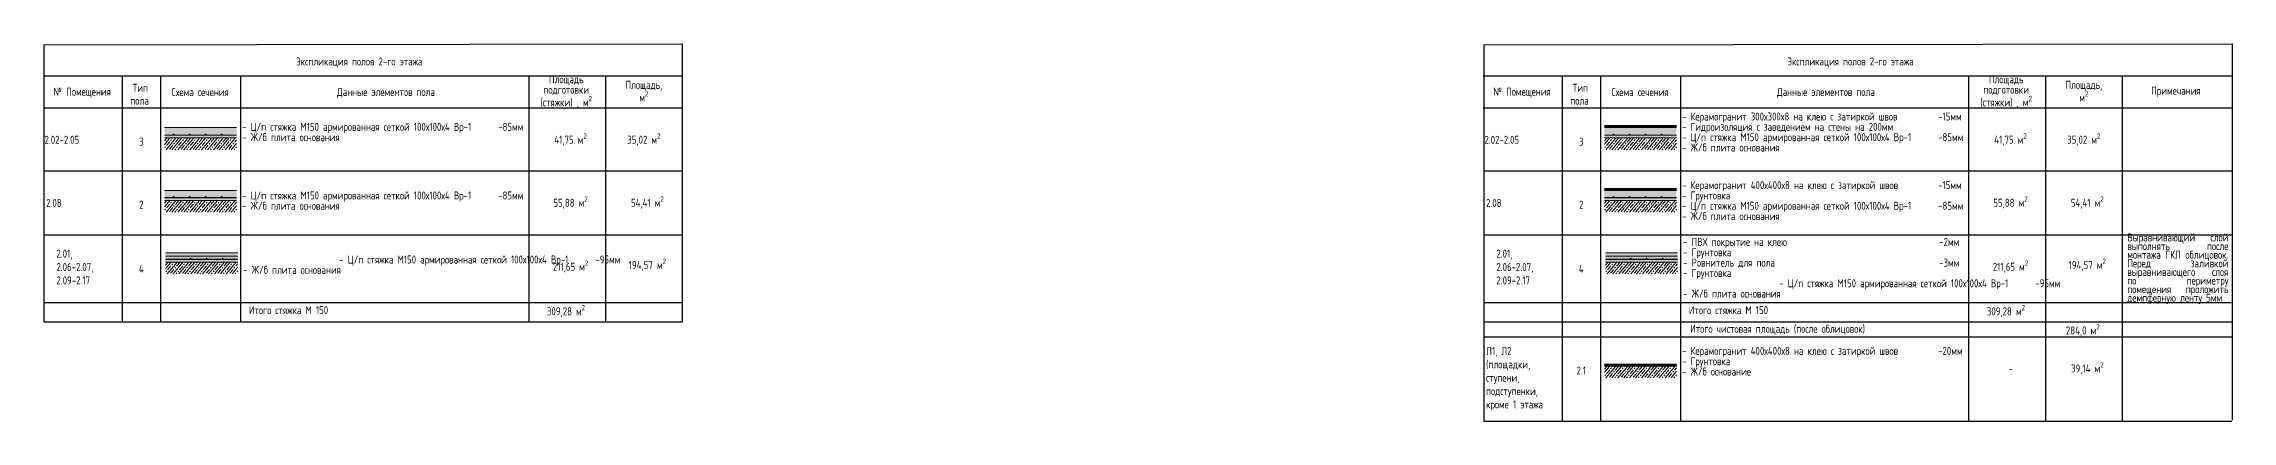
# Model space of a CAD drawing. Header units: metres. Extents: x -2111 to 158, y 19 to 1277.
# Drawn here: x 103.6 to 158.3, y 20.3 to 29.7 of the extents above; entities that cross this region are included whole.
import ezdxf

# ---------------------------------------------------------------- set-up
doc = ezdxf.new("R2010")
doc.units = ezdxf.units.M
doc.layers.add('_0_ РЕЗУЛЬТАТЫ РАСЧЕТА СПЕЦИФИКАЦИЙ', color=7, linetype='Continuous')
doc.layers.add('_4_ Оси', color=7, linetype='Continuous')
doc.styles.add('стиль1', font='isocpeur.ttf')

# ---------------------------------------------------------------- blocks, each defined once
blk = doc.blocks.new('*X166')
at = {"color": 7, "linetype": 'Continuous', "lineweight": 0}
for p, q in [((227.25, 97.81), (227.96, 98.65)), ((227.25, 96.71), (227.41, 96.9)), ((227.32, 95.69), (227.59, 96.02)), ((227.41, 96.9), (228.95, 98.73)), ((227.71, 95.07), (228.33, 95.8)), ((227.87, 96.35), (228.89, 97.55)), ((228.33, 95.8), (230.18, 97.99)), ((228.79, 95.25), (229.81, 96.46)), ((229.16, 97.88), (229.44, 98.21)), ((229.56, 95.07), (231.11, 96.9)), ((229.72, 98.54), (229.88, 98.73)), ((230.09, 96.79), (230.37, 97.12)), ((230.18, 97.99), (230.8, 98.73)), ((230.64, 97.45), (231.66, 98.65)), ((231.01, 95.69), (231.29, 96.02)), ((231.11, 96.9), (232.65, 98.73)), ((231.41, 95.07), (232.03, 95.8)), ((231.57, 96.35), (232.58, 97.55)), ((232.03, 95.8), (233.88, 97.99)), ((232.49, 95.25), (233.51, 96.46)), ((232.86, 97.88), (233.14, 98.21)), ((233.26, 95.07), (234.8, 96.9)), ((233.42, 98.54), (233.57, 98.73)), ((233.79, 96.79), (234.06, 97.12)), ((233.88, 97.99), (234.5, 98.73)), ((234.34, 97.45), (235.36, 98.65)), ((234.71, 95.69), (234.99, 96.02)), ((234.8, 96.9), (236.35, 98.73)), ((235.11, 95.07), (235.73, 95.8)), ((235.26, 96.35), (236.28, 97.55)), ((235.73, 95.8), (237.58, 97.99)), ((236.19, 95.25), (237.21, 96.46)), ((236.56, 97.88), (236.84, 98.21)), ((236.96, 95.07), (238.5, 96.9)), ((237.11, 98.54), (237.27, 98.73)), ((237.48, 96.79), (237.76, 97.12)), ((237.58, 97.99), (238.19, 98.73)), ((238.04, 97.45), (239.05, 98.65)), ((238.41, 95.69), (238.68, 96.02)), ((238.5, 96.9), (240.04, 98.73)), ((238.81, 95.07), (239.42, 95.8)), ((238.96, 96.35), (239.98, 97.55)), ((239.42, 95.8), (241.27, 97.99)), ((239.89, 95.25), (240.9, 96.46)), ((240.26, 97.88), (240.53, 98.21)), ((240.65, 95.07), (242.2, 96.9)), ((240.81, 98.54), (240.97, 98.73)), ((241.18, 96.79), (241.46, 97.12)), ((241.27, 97.99), (241.89, 98.73)), ((241.74, 97.45), (242.75, 98.65)), ((242.1, 95.69), (242.38, 96.02)), ((242.2, 96.9), (243.74, 98.73)), ((242.5, 95.07), (243.12, 95.8)), ((242.66, 96.35), (243.68, 97.55)), ((243.12, 95.8), (244.97, 97.99)), ((243.58, 95.25), (244.6, 96.46)), ((243.95, 97.88), (244.23, 98.21)), ((244.35, 95.07), (245.89, 96.9)), ((244.51, 98.54), (244.67, 98.73)), ((244.88, 96.79), (245.16, 97.12)), ((244.97, 97.99), (245.59, 98.73)), ((245.43, 97.45), (246.45, 98.65)), ((245.8, 95.69), (246.08, 96.02)), ((245.89, 96.9), (247.44, 98.73)), ((246.2, 95.07), (246.82, 95.8)), ((246.36, 96.35), (247.37, 97.55)), ((246.82, 95.8), (248.67, 97.99)), ((247.28, 95.25), (248.3, 96.46)), ((247.65, 97.88), (247.93, 98.21)), ((248.05, 95.07), (249.59, 96.9)), ((248.21, 98.54), (248.36, 98.73)), ((248.58, 96.79), (248.85, 97.12)), ((248.67, 97.99), (249.29, 98.73)), ((249.13, 97.45), (249.75, 98.18)), ((249.5, 95.69), (249.75, 95.99)), ((249.59, 96.9), (249.75, 97.08)), ((230.49, 95.07), (230.74, 95.36)), ((234.18, 95.07), (234.43, 95.36)), ((237.88, 95.07), (238.13, 95.36)), ((241.58, 95.07), (241.83, 95.36)), ((245.28, 95.07), (245.53, 95.36)), ((248.97, 95.07), (249.22, 95.36))]:
    blk.add_line(p, q, dxfattribs=at)
blk = doc.blocks.new('*X167')
at = {"color": 7, "linetype": 'Continuous', "lineweight": 0}
for p, q in [((227.25, 79.06), (227.96, 79.9)), ((227.25, 77.96), (227.41, 78.15)), ((227.32, 76.94), (227.59, 77.27)), ((227.41, 78.15), (228.95, 79.98)), ((227.71, 76.32), (228.33, 77.05)), ((227.87, 77.6), (228.89, 78.81)), ((228.33, 77.05), (230.18, 79.24)), ((228.79, 76.51), (229.81, 77.71)), ((229.16, 79.14), (229.44, 79.46)), ((229.56, 76.32), (231.11, 78.15)), ((229.72, 79.79), (229.88, 79.98)), ((230.09, 78.04), (230.37, 78.37)), ((230.18, 79.24), (230.8, 79.98)), ((230.49, 76.32), (230.74, 76.61)), ((230.64, 78.7), (231.66, 79.9)), ((231.01, 76.94), (231.29, 77.27)), ((231.11, 78.15), (232.65, 79.98)), ((231.41, 76.32), (232.03, 77.05)), ((231.57, 77.6), (232.58, 78.81)), ((232.03, 77.05), (233.88, 79.24)), ((232.49, 76.51), (233.51, 77.71)), ((232.86, 79.14), (233.14, 79.46)), ((233.26, 76.32), (234.8, 78.15)), ((233.42, 79.79), (233.57, 79.98)), ((233.79, 78.04), (234.06, 78.37)), ((233.88, 79.24), (234.5, 79.98)), ((234.18, 76.32), (234.43, 76.61)), ((234.34, 78.7), (235.36, 79.9)), ((234.71, 76.94), (234.99, 77.27)), ((234.8, 78.15), (236.35, 79.98)), ((235.11, 76.32), (235.73, 77.05)), ((235.26, 77.6), (236.28, 78.81)), ((235.73, 77.05), (237.58, 79.24)), ((236.19, 76.51), (237.21, 77.71)), ((236.56, 79.14), (236.84, 79.46)), ((236.96, 76.32), (238.5, 78.15)), ((237.11, 79.79), (237.27, 79.98)), ((237.48, 78.04), (237.76, 78.37)), ((237.58, 79.24), (238.19, 79.98)), ((237.88, 76.32), (238.13, 76.61)), ((238.04, 78.7), (239.05, 79.9)), ((238.41, 76.94), (238.68, 77.27)), ((238.5, 78.15), (240.04, 79.98)), ((238.81, 76.32), (239.42, 77.05)), ((238.96, 77.6), (239.98, 78.81)), ((239.42, 77.05), (241.27, 79.24)), ((239.89, 76.51), (240.9, 77.71)), ((240.26, 79.14), (240.53, 79.46)), ((240.65, 76.32), (242.2, 78.15)), ((240.81, 79.79), (240.97, 79.98)), ((241.18, 78.04), (241.46, 78.37)), ((241.27, 79.24), (241.89, 79.98)), ((241.58, 76.32), (241.83, 76.61)), ((241.74, 78.7), (242.75, 79.9)), ((242.1, 76.94), (242.38, 77.27)), ((242.2, 78.15), (243.74, 79.98)), ((242.5, 76.32), (243.12, 77.05)), ((242.66, 77.6), (243.68, 78.81)), ((243.12, 77.05), (244.97, 79.24)), ((243.58, 76.51), (244.6, 77.71)), ((243.95, 79.14), (244.23, 79.46)), ((244.35, 76.32), (245.89, 78.15)), ((244.51, 79.79), (244.67, 79.98)), ((244.88, 78.04), (245.16, 78.37)), ((244.97, 79.24), (245.59, 79.98)), ((245.28, 76.32), (245.53, 76.61)), ((245.43, 78.7), (246.45, 79.9)), ((245.8, 76.94), (246.08, 77.27)), ((245.89, 78.15), (247.44, 79.98)), ((246.2, 76.32), (246.82, 77.05)), ((246.36, 77.6), (247.37, 78.81)), ((246.82, 77.05), (248.67, 79.24)), ((247.28, 76.51), (248.3, 77.71)), ((247.65, 79.14), (247.93, 79.46)), ((248.05, 76.32), (249.59, 78.15)), ((248.21, 79.79), (248.36, 79.98)), ((248.58, 78.04), (248.85, 78.37)), ((248.67, 79.24), (249.29, 79.98)), ((248.97, 76.32), (249.22, 76.61)), ((249.13, 78.7), (249.75, 79.43)), ((249.5, 76.94), (249.75, 77.24)), ((249.59, 78.15), (249.75, 78.34))]:
    blk.add_line(p, q, dxfattribs=at)
blk = doc.blocks.new('*X165')
at = {"color": 7, "linetype": 'Continuous', "lineweight": 0}
for p, q in [((227.25, 118.33), (227.96, 119.17)), ((227.25, 117.23), (227.41, 117.42)), ((227.32, 116.21), (227.59, 116.54)), ((227.41, 117.42), (228.95, 119.25)), ((227.71, 115.59), (228.33, 116.32)), ((227.87, 116.87), (228.89, 118.08)), ((228.33, 116.32), (230.18, 118.51)), ((228.79, 115.77), (229.81, 116.98)), ((229.16, 118.4), (229.44, 118.73)), ((229.56, 115.59), (231.11, 117.42)), ((229.72, 119.06), (229.88, 119.25)), ((230.09, 117.31), (230.37, 117.64)), ((230.18, 118.51), (230.8, 119.25)), ((230.64, 117.97), (231.66, 119.17)), ((231.01, 116.21), (231.29, 116.54)), ((231.11, 117.42), (232.65, 119.25)), ((231.41, 115.59), (232.03, 116.32)), ((231.57, 116.87), (232.58, 118.08)), ((232.03, 116.32), (233.88, 118.51)), ((232.49, 115.77), (233.51, 116.98)), ((232.86, 118.4), (233.14, 118.73)), ((233.26, 115.59), (234.8, 117.42)), ((233.42, 119.06), (233.57, 119.25)), ((233.79, 117.31), (234.06, 117.64)), ((233.88, 118.51), (234.5, 119.25)), ((234.34, 117.97), (235.36, 119.17)), ((234.71, 116.21), (234.99, 116.54)), ((234.8, 117.42), (236.35, 119.25)), ((235.11, 115.59), (235.73, 116.32)), ((235.26, 116.87), (236.28, 118.08)), ((235.73, 116.32), (237.58, 118.51)), ((236.19, 115.77), (237.21, 116.98)), ((236.56, 118.4), (236.84, 118.73)), ((236.96, 115.59), (238.5, 117.42)), ((237.11, 119.06), (237.27, 119.25)), ((237.48, 117.31), (237.76, 117.64)), ((237.58, 118.51), (238.19, 119.25)), ((238.04, 117.97), (239.05, 119.17)), ((238.41, 116.21), (238.68, 116.54)), ((238.5, 117.42), (240.04, 119.25)), ((238.81, 115.59), (239.42, 116.32)), ((238.96, 116.87), (239.98, 118.08)), ((239.42, 116.32), (241.27, 118.51)), ((239.89, 115.77), (240.9, 116.98)), ((240.26, 118.4), (240.53, 118.73)), ((240.65, 115.59), (242.2, 117.42)), ((240.81, 119.06), (240.97, 119.25)), ((241.18, 117.31), (241.46, 117.64)), ((241.27, 118.51), (241.89, 119.25)), ((241.74, 117.97), (242.75, 119.17)), ((242.1, 116.21), (242.38, 116.54)), ((242.2, 117.42), (243.74, 119.25)), ((242.5, 115.59), (243.12, 116.32)), ((242.66, 116.87), (243.68, 118.08)), ((243.12, 116.32), (244.97, 118.51)), ((243.58, 115.77), (244.6, 116.98)), ((243.95, 118.4), (244.23, 118.73)), ((244.35, 115.59), (245.89, 117.42)), ((244.51, 119.06), (244.67, 119.25)), ((244.88, 117.31), (245.16, 117.64)), ((244.97, 118.51), (245.59, 119.25)), ((245.43, 117.97), (246.45, 119.17)), ((245.8, 116.21), (246.08, 116.54)), ((245.89, 117.42), (247.44, 119.25)), ((246.2, 115.59), (246.82, 116.32)), ((246.36, 116.87), (247.37, 118.08)), ((246.82, 116.32), (248.67, 118.51)), ((247.28, 115.77), (248.3, 116.98)), ((247.65, 118.4), (247.93, 118.73)), ((248.05, 115.59), (249.59, 117.42)), ((248.21, 119.06), (248.36, 119.25)), ((248.58, 117.31), (248.85, 117.64)), ((248.67, 118.51), (249.29, 119.25)), ((249.13, 117.97), (249.75, 118.7)), ((249.5, 116.21), (249.75, 116.51)), ((249.59, 117.42), (249.75, 117.61)), ((230.49, 115.59), (230.74, 115.88)), ((234.18, 115.59), (234.43, 115.88)), ((237.88, 115.59), (238.13, 115.88)), ((241.58, 115.59), (241.83, 115.88)), ((245.28, 115.59), (245.53, 115.88)), ((248.97, 115.59), (249.22, 115.88))]:
    blk.add_line(p, q, dxfattribs=at)

msp = doc.modelspace()

# ---------------------------------------------------------------- hatches: boundary and pattern name
at = {"linetype": 'Continuous', "lineweight": 0, "transparency": 33554559}
h = msp.add_hatch(dxfattribs=at)
h.set_pattern_fill('КАМЕНЬ_ТЕСАНЫЙ', scale=0.08, style=0, pattern_type=2)
h.set_pattern_definition([(39.514, (107.523932, 27.507621), (-0.02050475, 0.01691115), [0, -0.0177192, 0, -0.0265788]), (113.8125, (107.588372, 27.50762), (0.0272493, 0.00817975), [0, -0.01200948, 0, -0.02074364])])
h.paths.add_polyline_path([(106.6239, 27.6433), (106.6239, 27.3819), (108.4239, 27.3819), (108.4239, 27.6433)])
at = {"linetype": 'Continuous', "lineweight": 0, "true_color": 0x8f8f8f}
for points in [[(144.4094, 27.6913), (142.6094, 27.6913), (142.6094, 27.6673), (144.4094, 27.6673)], [(144.4094, 26.117), (142.6094, 26.117), (142.6094, 26.093), (144.4094, 26.093)], [(144.4368, 24.517), (142.6368, 24.517), (142.6368, 24.5116), (144.4368, 24.5116)], [(144.4094, 21.7323), (142.6094, 21.7323), (142.6094, 21.7083), (144.4094, 21.7083)]]:
    msp.add_hatch(color=252, dxfattribs=at).paths.add_polyline_path(points)
at = {"linetype": 'Continuous', "lineweight": 0}
h = msp.add_hatch(dxfattribs=at)
h.set_pattern_fill('КАМЕНЬ_ТЕСАНЫЙ', scale=0.08, style=0, pattern_type=2)
h.set_pattern_definition([(39.514, (143.50945, 27.760852), (-0.02050475, 0.01691115), [0, -0.0177192, 0, -0.0265788]), (113.8125, (143.57389, 27.760852), (0.0272493, 0.00817975), [0, -0.01200948, 0, -0.02074364])])
h.paths.add_polyline_path([(142.6094, 27.6673), (142.6094, 27.6433), (144.4094, 27.6433), (144.4094, 27.6673)])
for points in [[(142.6094, 27.6433), (142.8977, 27.6433), (142.8977, 27.6273), (142.6094, 27.6273)], [(143.186, 27.6433), (143.4743, 27.6433), (143.4743, 27.6273), (143.186, 27.6273)], [(143.7626, 27.6433), (144.0509, 27.6433), (144.0509, 27.6273), (143.7626, 27.6273)], [(144.3392, 27.6433), (144.4094, 27.6433), (144.4094, 27.6273), (144.3392, 27.6273)]]:
    msp.add_hatch(color=7, dxfattribs=at).paths.add_polyline_path(points)
at = {"linetype": 'Continuous', "lineweight": 0, "transparency": 33554559}
h = msp.add_hatch(dxfattribs=at)
h.set_pattern_fill('КАМЕНЬ_ТЕСАНЫЙ', scale=0.08, style=0, pattern_type=2)
h.set_pattern_definition([(39.514, (143.50945, 27.507621), (-0.02050475, 0.01691115), [0, -0.0177192, 0, -0.0265788]), (113.8125, (143.57389, 27.50762), (0.0272493, 0.00817975), [0, -0.01200948, 0, -0.02074364])])
h.paths.add_polyline_path([(142.6094, 27.6273), (142.6094, 27.3819), (144.4094, 27.3819), (144.4094, 27.6273)])
h = msp.add_hatch(dxfattribs=at)
h.set_pattern_fill('КАМЕНЬ_ТЕСАНЫЙ', scale=0.08, style=0, pattern_type=2)
h.set_pattern_definition([(39.514, (107.523932, 25.9493), (-0.02050475, 0.01691115), [0, -0.0177192, 0, -0.0265788]), (113.8125, (107.588372, 25.9493), (0.0272493, 0.00817975), [0, -0.01200948, 0, -0.02074364])])
h.paths.add_polyline_path([(106.6239, 26.069), (106.6239, 25.8236), (108.4239, 25.8236), (108.4239, 26.069)])
at = {"linetype": 'Continuous', "lineweight": 0}
h = msp.add_hatch(dxfattribs=at)
h.set_pattern_fill('КАМЕНЬ_ТЕСАНЫЙ', scale=0.08, style=0, pattern_type=2)
h.set_pattern_definition([(39.514, (143.50945, 26.18653), (-0.02050475, 0.01691115), [0, -0.0177192, 0, -0.0265788]), (113.8125, (143.57389, 26.18653), (0.0272493, 0.00817975), [0, -0.01200948, 0, -0.02074364])])
h.paths.add_polyline_path([(142.6094, 26.093), (142.6094, 26.069), (144.4094, 26.069), (144.4094, 26.093)])
at = {"linetype": 'Continuous', "lineweight": 0, "transparency": 33554559}
h = msp.add_hatch(dxfattribs=at)
h.set_pattern_fill('КАМЕНЬ_ТЕСАНЫЙ', scale=0.08, style=0, pattern_type=2)
h.set_pattern_definition([(39.514, (143.50945, 25.9493), (-0.02050475, 0.01691115), [0, -0.0177192, 0, -0.0265788]), (113.8125, (143.57389, 25.9493), (0.0272493, 0.00817975), [0, -0.01200948, 0, -0.02074364])])
h.paths.add_polyline_path([(142.6094, 26.069), (142.6094, 25.8236), (144.4094, 25.8236), (144.4094, 26.069)])
h = msp.add_hatch(dxfattribs=at)
h.set_pattern_fill('КАМЕНЬ_ТЕСАНЫЙ', scale=0.08, style=0, pattern_type=2)
h.set_pattern_definition([(39.514, (107.551296, 24.55294), (-0.02050475, 0.01691115), [0, -0.0177192, 0, -0.0265788]), (113.8125, (107.615736, 24.55294), (0.0272493, 0.00817975), [0, -0.01200948, 0, -0.02074364])])
h.paths.add_polyline_path([(106.6513, 24.5116), (106.6513, 24.4272), (108.4513, 24.4272), (108.4513, 24.5116)])
h = msp.add_hatch(dxfattribs=at)
h.set_pattern_fill('КАМЕНЬ_ТЕСАНЫЙ', scale=0.08, style=0, pattern_type=2)
h.set_pattern_definition([(39.514, (107.551296, 24.407744), (-0.02050475, 0.01691115), [0, -0.0177192, 0, -0.0265788]), (113.8125, (107.615736, 24.407744), (0.0272493, 0.00817975), [0, -0.01200948, 0, -0.02074364])])
h.paths.add_polyline_path([(106.6513, 24.4272), (106.6513, 24.282), (108.4513, 24.282), (108.4513, 24.4272)])
h = msp.add_hatch(dxfattribs=at)
h.set_pattern_fill('КАМЕНЬ_ТЕСАНЫЙ', scale=0.08, style=0, pattern_type=2)
h.set_pattern_definition([(39.514, (143.536813, 24.55294), (-0.02050475, 0.01691115), [0, -0.0177192, 0, -0.0265788]), (113.8125, (143.601254, 24.55294), (0.0272493, 0.00817975), [0, -0.01200948, 0, -0.02074364])])
h.paths.add_polyline_path([(142.6368, 24.5116), (142.6368, 24.4272), (144.4368, 24.4272), (144.4368, 24.5116)])
h = msp.add_hatch(dxfattribs=at)
h.set_pattern_fill('КАМЕНЬ_ТЕСАНЫЙ', scale=0.08, style=0, pattern_type=2)
h.set_pattern_definition([(39.514, (143.536813, 24.407744), (-0.02050475, 0.01691115), [0, -0.0177192, 0, -0.0265788]), (113.8125, (143.601254, 24.407744), (0.0272493, 0.00817975), [0, -0.01200948, 0, -0.02074364])])
h.paths.add_polyline_path([(142.6368, 24.4272), (142.6368, 24.282), (144.4368, 24.282), (144.4368, 24.4272)])
at = {"linetype": 'Continuous', "lineweight": 0}
h = msp.add_hatch(dxfattribs=at)
h.set_pattern_fill('КАМЕНЬ_ТЕСАНЫЙ', scale=0.08, style=0, pattern_type=2)
h.set_pattern_definition([(39.514, (143.50945, 21.801857), (-0.02050475, 0.01691115), [0, -0.0177192, 0, -0.0265788]), (113.8125, (143.57389, 21.801857), (0.0272493, 0.00817975), [0, -0.01200948, 0, -0.02074364])])
h.paths.add_polyline_path([(142.6094, 21.7083), (142.6094, 21.6843), (144.4094, 21.6843), (144.4094, 21.7083)])

# ---------------------------------------------------------------- linework, layer by layer
at = {"color": 7, "linetype": 'Continuous', "lineweight": 30}
for p, q in [((103.6054, 29.712), (119.5639, 29.7306)), ((103.6054, 28.1338), (119.5639, 28.1338)), ((103.6054, 23.27), (119.5639, 23.27)), ((103.6054, 22.7924), (119.5639, 22.7924))]:
    msp.add_line(p, q, dxfattribs=at)
at = {"lineweight": 30}
msp.add_line((103.6054, 29.712), (103.6054, 22.7924), dxfattribs=at)
at = {"color": 7, "linetype": 'Continuous'}
for p, q in [((139.5909, 29.712), (158.2983, 29.7338)), ((105.5639, 28.9338), (105.5639, 28.1338)), ((106.5239, 28.9338), (106.5239, 28.1338)), ((108.5239, 28.9338), (108.5239, 28.1338)), ((115.7239, 28.9338), (115.7239, 28.1338)), ((117.6439, 28.9338), (117.6439, 28.1338)), ((117.6439, 28.9338), (117.6439, 28.1338)), ((141.5494, 28.9338), (141.5494, 28.1338)), ((142.5094, 28.9338), (142.5094, 28.1338)), ((144.5094, 28.9338), (144.5094, 28.1338)), ((151.7094, 28.9338), (151.7094, 28.1338)), ((153.6294, 28.9338), (153.6294, 28.1338)), ((153.6294, 28.9338), (153.6294, 28.1338)), ((155.5494, 28.9338), (155.5494, 28.1338)), ((117.6439, 28.1588), (117.6439, 22.7924)), ((139.5783, 28.1338), (156.3783, 28.1338)), ((153.6294, 28.1588), (153.6294, 21.67)), ((103.6054, 26.5588), (119.5639, 26.5588)), ((139.5909, 26.5588), (158.2808, 26.5588)), ((103.6054, 24.9588), (119.5639, 24.9588)), ((139.5909, 24.9588), (158.2845, 24.9588)), ((139.5909, 23.27), (156.3768, 23.27)), ((139.5909, 22.7924), (158.2957, 22.7924)), ((139.5909, 22.4196), (158.2957, 22.4196)), ((139.5909, 20.3085), (158.2845, 20.3085))]:
    msp.add_line(p, q, dxfattribs=at)
for p, q in [((139.5909, 29.712), (139.5909, 20.3085)), ((158.2983, 29.7338), (158.2983, 20.3304))]:
    msp.add_line(p, q)
at = {"color": 7, "linetype": 'Continuous', "lineweight": 0}
for p, q in [((108.4239, 27.6433), (106.6239, 27.6433)), ((108.4239, 27.4559), (106.6239, 27.4559)), ((108.4239, 27.4479), (106.6239, 27.4479)), ((144.4094, 27.6433), (142.6094, 27.6433)), ((144.4094, 27.4559), (142.6094, 27.4559)), ((144.4094, 27.4479), (142.6094, 27.4479)), ((108.4239, 26.069), (106.6239, 26.069)), ((108.4239, 25.8976), (106.6239, 25.8976)), ((108.4239, 25.8896), (106.6239, 25.8896)), ((144.4094, 26.069), (142.6094, 26.069)), ((144.4094, 25.8976), (142.6094, 25.8976)), ((144.4094, 25.8896), (142.6094, 25.8896)), ((108.4513, 24.4272), (106.6513, 24.4272)), ((108.4513, 24.356), (106.6513, 24.356)), ((108.4513, 24.3481), (106.6513, 24.3481)), ((144.4368, 24.4272), (142.6368, 24.4272)), ((144.4368, 24.356), (142.6368, 24.356)), ((144.4368, 24.3481), (142.6368, 24.3481)), ((144.4094, 21.6843), (142.6094, 21.6843))]:
    msp.add_line(p, q, dxfattribs=at)
at = {"color": 7, "linetype": 'Continuous', "lineweight": 13}
for p, q in [((108.4239, 27.6433), (106.6239, 27.6433)), ((108.4239, 27.6433), (106.6239, 27.6433)), ((108.4239, 27.3819), (106.6239, 27.3819)), ((144.4094, 27.6913), (142.6094, 27.6913)), ((144.4094, 27.6673), (142.6094, 27.6673)), ((144.4094, 27.6433), (142.6094, 27.6433)), ((144.4094, 27.6433), (142.6094, 27.6433)), ((144.4094, 27.3819), (142.6094, 27.3819)), ((108.4239, 26.069), (106.6239, 26.069)), ((108.4239, 26.069), (106.6239, 26.069)), ((108.4239, 25.8236), (106.6239, 25.8236)), ((144.4094, 26.117), (142.6094, 26.117)), ((144.4094, 26.093), (142.6094, 26.093)), ((144.4094, 26.069), (142.6094, 26.069)), ((144.4094, 26.069), (142.6094, 26.069)), ((144.4094, 25.8236), (142.6094, 25.8236)), ((108.4513, 24.5116), (106.6513, 24.5116)), ((108.4513, 24.4272), (106.6513, 24.4272)), ((108.4513, 24.282), (106.6513, 24.282)), ((144.4368, 24.517), (142.6368, 24.517)), ((144.4368, 24.5116), (142.6368, 24.5116)), ((144.4368, 24.4272), (142.6368, 24.4272)), ((144.4368, 24.282), (142.6368, 24.282)), ((144.4094, 21.7323), (142.6094, 21.7323)), ((144.4094, 21.7083), (142.6094, 21.7083)), ((144.4094, 21.6843), (142.6094, 21.6843)), ((144.4094, 21.6843), (142.6094, 21.6843))]:
    msp.add_line(p, q, dxfattribs=at)
at = {"color": 7, "linetype": 'Continuous', "lineweight": 30}
for points in [[(119.5639, 29.7306), (119.5639, 22.7924)], [(103.6054, 28.9338), (119.5639, 28.9338)]]:
    msp.add_lwpolyline(points, dxfattribs=at)
at = {"color": 7, "linetype": 'Continuous'}
for points in [[(139.5783, 28.9338), (156.3783, 28.9338), (158.2983, 28.9338)], [(105.5639, 28.1588), (105.5639, 22.7924)], [(106.5239, 28.1588), (106.5239, 22.7924)], [(108.5239, 28.1588), (108.5239, 22.7924)], [(115.7239, 28.1588), (115.7239, 22.7924)], [(117.6439, 28.1588), (117.6439, 22.7924)], [(141.5494, 28.1588), (141.5494, 21.67), (141.5494, 20.3085)], [(142.5094, 28.1588), (142.5094, 21.67), (142.5094, 20.3085)], [(144.5094, 28.1588), (144.5094, 21.67), (144.5094, 20.3085)], [(151.7094, 28.1588), (151.7094, 21.67), (151.7094, 20.3085)], [(153.6294, 28.1588), (153.6294, 21.67), (153.6294, 20.3085)], [(155.5494, 28.1588), (155.5494, 21.67), (155.5494, 20.3085)], [(156.3783, 28.1338), (158.2983, 28.1338)], [(156.3768, 23.27), (158.2694, 23.27)]]:
    msp.add_lwpolyline(points, dxfattribs=at)
at = {"color": 7, "linetype": 'Continuous', "lineweight": 0}
for centre in [(106.8493, 27.467), (107.2493, 27.467), (107.6493, 27.467), (108.0493, 27.467), (142.8348, 27.467), (143.2348, 27.467), (143.6348, 27.467), (144.0348, 27.467), (106.8493, 25.9087), (107.2493, 25.9087), (107.6493, 25.9087), (108.0493, 25.9087), (142.8348, 25.9087), (143.2348, 25.9087), (143.6348, 25.9087), (144.0348, 25.9087), (107.2767, 24.3672), (107.6767, 24.3672), (108.0767, 24.3672), (143.2622, 24.3672), (143.6622, 24.3672), (144.0622, 24.3672)]:
    msp.add_circle(centre, 0.0111, dxfattribs=at)

# ---------------------------------------------------------------- block references
at = {"color": 7, "linetype": 'Continuous', "lineweight": 0, "xscale": 0.08000000000000002, "yscale": 0.08000000000000002, "zscale": 0.08000000000000002}
for name, p in [('*X166', (88.4439, 19.4837)), ('*X166', (124.4294, 19.4837)), ('*X165', (88.4439, 16.2837)), ('*X165', (124.4294, 16.2837)), ('*X167', (88.4713, 17.8837)), ('*X167', (124.4568, 17.8837)), ('*X165', (124.4294, 12.1445))]:
    msp.add_blockref(name, p, dxfattribs=at)

# ---------------------------------------------------------------- texts
at = {"color": 7, "linetype": 'Continuous', "lineweight": 0, "char_height": 0.2, "style": 'стиль1'}
for s, insert, attachment_point in [('\\A1;\\pxql;{\\W0.8;Экспликация полов 2-го этажа}', (109.9125, 29.138), 7), ('\\A1;\\pxql;{\\W0.8;Экспликация полов 2-го этажа}', (147.1805, 29.138), 7), ('\\A1;{\\W0.800000x;\\pqc;\\fISOCPEUR|b0|i0|c0|p34;№ Помещения}', (104.5639, 28.5107), 5), ('\\A1;{\\W0.800000x;\\pql;\\fISOCPEUR|b0|i0|c0|p34;Тип}', (105.8298, 28.5338), 7), ('\\A1;{\\W0.800000x;\\pqc;\\fISOCPEUR|b0|i0|c0|p34;Схема сечения}', (107.5148, 28.5287), 5), ('\\A1;{\\W0.800000x;\\pqc;\\fISOCPEUR|b0|i0|c0|p34;Данные элементов пола}', (112.1565, 28.5107), 5), ('\\A1;{\\W0.800000x;\\pqc;\\fISOCPEUR|b0|i0|c0|p34;№ Помещения}', (140.5494, 28.5107), 5), ('\\A1;{\\W0.800000x;\\pql;\\fISOCPEUR|b0|i0|c0|p34;Тип}', (141.8153, 28.5338), 7), ('\\A1;{\\W0.800000x;\\pqc;\\fISOCPEUR|b0|i0|c0|p34;Схема сечения}', (143.5003, 28.5287), 5), ('\\A1;{\\W0.800000x;\\pqc;\\fISOCPEUR|b0|i0|c0|p34;Данные элементов пола}', (148.142, 28.5107), 5), ('\\A1;{\\W0.800000x;\\pqc;\\fISOCPEUR|b0|i0|c0|p34;Примечания}', (156.8907, 28.5352), 5), ('\\A1;{\\W0.800000x;\\pql;\\fISOCPEUR|b0|i0|c0|p34;пола}', (105.7693, 28.2138), 7), ('\\A1;{\\W0.800000x;\\pql;\\fISOCPEUR|b0|i0|c0|p34;пола}', (141.7548, 28.2138), 7)]:
    msp.add_mtext(s, dxfattribs=dict(at, insert=insert, attachment_point=attachment_point))
for s, insert, width, attachment_point, line_spacing_factor in [('\\A1;\\pxqc;{\\W0.8;Площадь подготовки (стяжки) , м\\H0.66x;\\S2^  ;}', (116.6635, 28.5308), 1.570692, 5, 0.774194), ('\\A1;{\\W0.800000x;\\pqc;\\fISOCPEUR|b0|i0|c0|p34;Площадь\\fISOCPEUR|b0|i0|c0|p34;, м\\fISOCPEUR|b0|i0|c0|p34;\\A1{\\H.66x;\\S2^  ;}}', (118.6039, 28.5209), 0.96, 5, 0.774194), ('\\A1;\\pxqc;{\\W0.8;Площадь подготовки (стяжки) , м\\H0.66x;\\S2^  ;}', (152.649, 28.5308), 1.570692, 5, 0.774194), ('\\A1;{\\W0.800000x;\\pqc;\\fISOCPEUR|b0|i0|c0|p34;Площадь\\fISOCPEUR|b0|i0|c0|p34;, м\\fISOCPEUR|b0|i0|c0|p34;\\A1{\\H.66x;\\S2^  ;}}', (154.5894, 28.5209), 0.96, 5, 0.774194), ('\\A1;{\\W0.800000x;\\pqj;\\fISOCPEUR|b0|i0|c0|p34;Выравнивающий слой выполнять после монтажа ГКЛ облицовок. Перед заливкой выравнивающего слоя по периметру помещения проложить демпферную ленту 5мм}', (155.6752, 24.1168), 2.519213, 4, 0.645161)]:
    msp.add_mtext(s, dxfattribs=dict(at, insert=insert, width=width, attachment_point=attachment_point, line_spacing_factor=line_spacing_factor))
at = {"color": 7, "linetype": 'Continuous', "lineweight": 0, "char_height": 0.2, "width": 0.96, "attachment_point": 5, "style": 'стиль1'}
for s, insert in [('\\A1;\\pxqc;{\\W0.8;3}', (106.0439, 27.2894)), ('\\A1;\\pxqc;{\\W0.8;3}', (142.0294, 27.2894)), ('\\A1;\\pxqc;{\\W0.8;2}', (106.0439, 25.7144)), ('\\A1;\\pxqc;{\\W0.8;2}', (142.0294, 25.7144)), ('\\A1;\\pxqc;{\\W0.8;4}', (106.0439, 24.1144)), ('\\A1;\\pxqc;{\\W0.8;4}', (142.0294, 24.1144)), ('\\A1;\\pxqc;{\\W0.8;2.1}', (142.0294, 21.5752))]:
    msp.add_mtext(s, dxfattribs=dict(at, insert=insert))
at = {"layer": '_0_ РЕЗУЛЬТАТЫ РАСЧЕТА СПЕЦИФИКАЦИЙ', "color": 7, "linetype": 'Continuous', "lineweight": 0, "char_height": 0.2, "width": 1.909915, "attachment_point": 5, "line_spacing_factor": 0.9, "style": 'стиль1'}
for insert in [(104.5785, 27.3368), (140.5641, 27.3368)]:
    msp.add_mtext('\\A1;\\pxqj;{\\W0.8;2.02-2.05}', dxfattribs=dict(at, insert=insert))
at = {"layer": '_0_ РЕЗУЛЬТАТЫ РАСЧЕТА СПЕЦИФИКАЦИЙ', "color": 18, "linetype": 'Continuous', "lineweight": 0, "true_color": 0x000000, "char_height": 0.2, "attachment_point": 5, "line_spacing_factor": 0.774074, "style": 'стиль1'}
for s, insert, width in [('\\A1;{\\W0.8;\\C256;41,75 м\\H0.66x;\\S2^  ;}', (116.7715, 27.3389), 0.782587), ('\\A1;{\\W0.8;\\C256;41,75 м\\H0.66x;\\S2^  ;}', (152.757, 27.3389), 0.782587), ('\\A1;{\\W0.8;\\C256;55,88 м\\H0.66x;\\S2^  ;}', (116.7715, 25.7639), 1.693054), ('\\A1;{\\W0.8;\\C256;54,41 м\\H0.66x;\\S2^  ;}', (118.6915, 25.7639), 1.693054), ('\\A1;{\\W0.8;\\C256;55,88 м\\H0.66x;\\S2^  ;}', (152.757, 25.7639), 1.693054), ('\\A1;{\\W0.8;\\C256;54,41 м\\H0.66x;\\S2^  ;}', (154.677, 25.7639), 1.693054), ('\\A1;{\\W0.8;\\C256;211,65 м\\H0.66x;\\S2^  ;}', (116.7715, 24.1639), 1.693054), ('\\A1;{\\W0.8;\\C256;194,57 м\\H0.66x;\\S2^  ;}', (118.6915, 24.2083), 1.693054), ('\\A1;{\\W0.8;\\C256;211,65 м\\H0.66x;\\S2^  ;}', (152.757, 24.1639), 1.693054), ('\\A1;{\\W0.8;\\C256;194,57 м\\H0.66x;\\S2^  ;}', (154.677, 24.2083), 1.693054), ('\\A1;{\\W0.8;\\C256;-}', (152.757, 21.6247), 1.693054), ('\\A1;{\\W0.8;\\C256;39,14 м\\H0.66x;\\S2^  ;}', (154.677, 21.6247), 1.693054)]:
    msp.add_mtext(s, dxfattribs=dict(at, insert=insert, width=width))
at = {"layer": '_0_ РЕЗУЛЬТАТЫ РАСЧЕТА СПЕЦИФИКАЦИЙ', "color": 7, "linetype": 'Continuous', "lineweight": 0, "char_height": 0.2, "attachment_point": 5, "line_spacing_factor": 0.774074, "style": 'стиль1'}
for insert in [(118.6039, 27.3389), (154.5894, 27.3389)]:
    msp.add_mtext('\\A1;\\pxqc;{\\W0.8;35,02 м\\H0.66x;\\S2^  ;}', dxfattribs=dict(at, insert=insert))
at = {"layer": '_0_ РЕЗУЛЬТАТЫ РАСЧЕТА СПЕЦИФИКАЦИЙ', "color": 7, "linetype": 'Continuous', "lineweight": 0, "char_height": 0.2, "attachment_point": 5, "style": 'стиль1'}
for s, insert, width in [('\\A1;\\pxqj;{\\W0.8;2.08}', (104.5863, 25.7588), 1.841243), ('\\A1;\\pxqj;{\\W0.8;2.08}', (140.5718, 25.7588), 1.841243), ('\\A1;\\pxqj;{\\W0.8;2.01, 2.06-2.07, 2.09-2.17}', (104.5997, 24.1588), 1.356592), ('\\A1;\\pxqj;{\\W0.8;2.01, 2.06-2.07, 2.09-2.17}', (140.5853, 24.1588), 1.356592), ('\\A1;\\pxqc;{\\W0.8;\\C256;309,28 м\\H0.66x;\\S2^  ;}', (116.6577, 23.0524), 1.075978), ('\\A1;\\pxqc;{\\W0.8;\\C256;309,28 м\\H0.66x;\\S2^  ;}', (152.6432, 23.0524), 1.075978), ('\\A1;\\pxqc;{\\W0.8;\\C256;284,0 м\\H0.66x;\\S2^  ;}', (154.5632, 22.5748), 1.075978), ('\\A1;\\pxqj;{\\W0.8;Л1, Л2\\P(площадки,\\Pступени, подступенки,\\Pкроме 1 этажа}', (140.6003, 21.3674), 1.898276)]:
    msp.add_mtext(s, dxfattribs=dict(at, insert=insert, width=width))
at = {"layer": '_4_ Оси', "color": 7, "linetype": 'Continuous', "lineweight": 5, "char_height": 0.2, "attachment_point": 1, "style": 'стиль1'}
for s, insert, line_spacing_factor in [('\\A1;\\pxqj;{\\W0.8;- Керамогранит 300х300х8 на клею с затиркой швов^I^I-\\C1;15\\C7;мм^I^I^I^I^I^I\\P- Гидроизоляция с заведением на стены на 200мм ^I^I\\P- Ц/п стяжка М150 армированная сеткой 100х100х4 Вр-1^I-\\C1;85\\C7;мм\\P- Ж/б плита основания}', (144.5484, 28.0179), 0.774158), ('\\A1;{\\W0.8;^I^I\\P\\pxqj;- Ц/п стяжка М150 армированная сеткой 100х100х4 Вр-1^I-\\C1;85\\C7;мм\\P- Ж/б плита основания}', (108.5629, 28.0179), 0.774158), ('\\A1;\\pxqj;{\\W0.8;- Керамогранит 400х400х8 на клею с затиркой швов     ^I-15мм\\P- Грунтовка ^I^I^I^I^I^I\\P- Ц/п стяжка М150 армированная сеткой 100х100х4 Вр-1^I-\\C1;85\\C7;мм\\P- Ж/б плита основания}', (144.5484, 26.304), 0.774134), ('\\A1;\\pxqj;{\\W0.8;^I^I^I^I^I^I\\P- Ц/п стяжка М150 армированная сеткой 100х100х4 Вр-1^I-\\C1;85\\C7;мм\\P- Ж/б плита основания}', (108.5629, 26.304), 0.774134), ('\\A1;\\pxqj;{\\W0.8;- ПВХ покрытие на клею            ^I^I^I^I-\\C1;2\\C7;мм\\P- Грунтовка           ^I^I^I^I\\P- Ровнитель для пола^I                                  ^I-\\C1;3\\C7;мм\\P- Грунтовка\\P^I^I^I- Ц/п стяжка М150 армированная сеткой 100х100х4 Вр-1^I-\\C1;95\\C7;мм\\P- Ж/б плита основания}', (144.5758, 24.8855), 0.774194), ('\\A1;\\pxqj;{\\W0.8;\\P^I^I^I- Ц/п стяжка М150 армированная сеткой 100х100х4 Вр-1^I-\\C1;95\\C7;мм\\P- Ж/б плита основания}', (108.5902, 24.705), 0.774194), ('\\A1;\\pxqj;{\\W0.8;Итого стяжка М 150 }', (108.7308, 23.1824), 0.774194), ('\\A1;\\pxqj;{\\W0.8;Итого стяжка М 150 }', (144.7163, 23.1824), 0.774194), ('\\A1;{\\W0.8;Итого чистовая площадь (после облицовок) }', (144.75, 22.7169), 0.774194), ('\\A1;\\pxqj;{\\W0.8;- Керамогранит 400х400х8 на клею с затиркой швов^I^I-\\C1;20\\C7;мм\\P- Грунтовка\\P- Ж/б основание}', (144.5484, 22.1648), 0.774134)]:
    msp.add_mtext(s, dxfattribs=dict(at, insert=insert, line_spacing_factor=line_spacing_factor))

doc.saveas('drawing.dxf')
